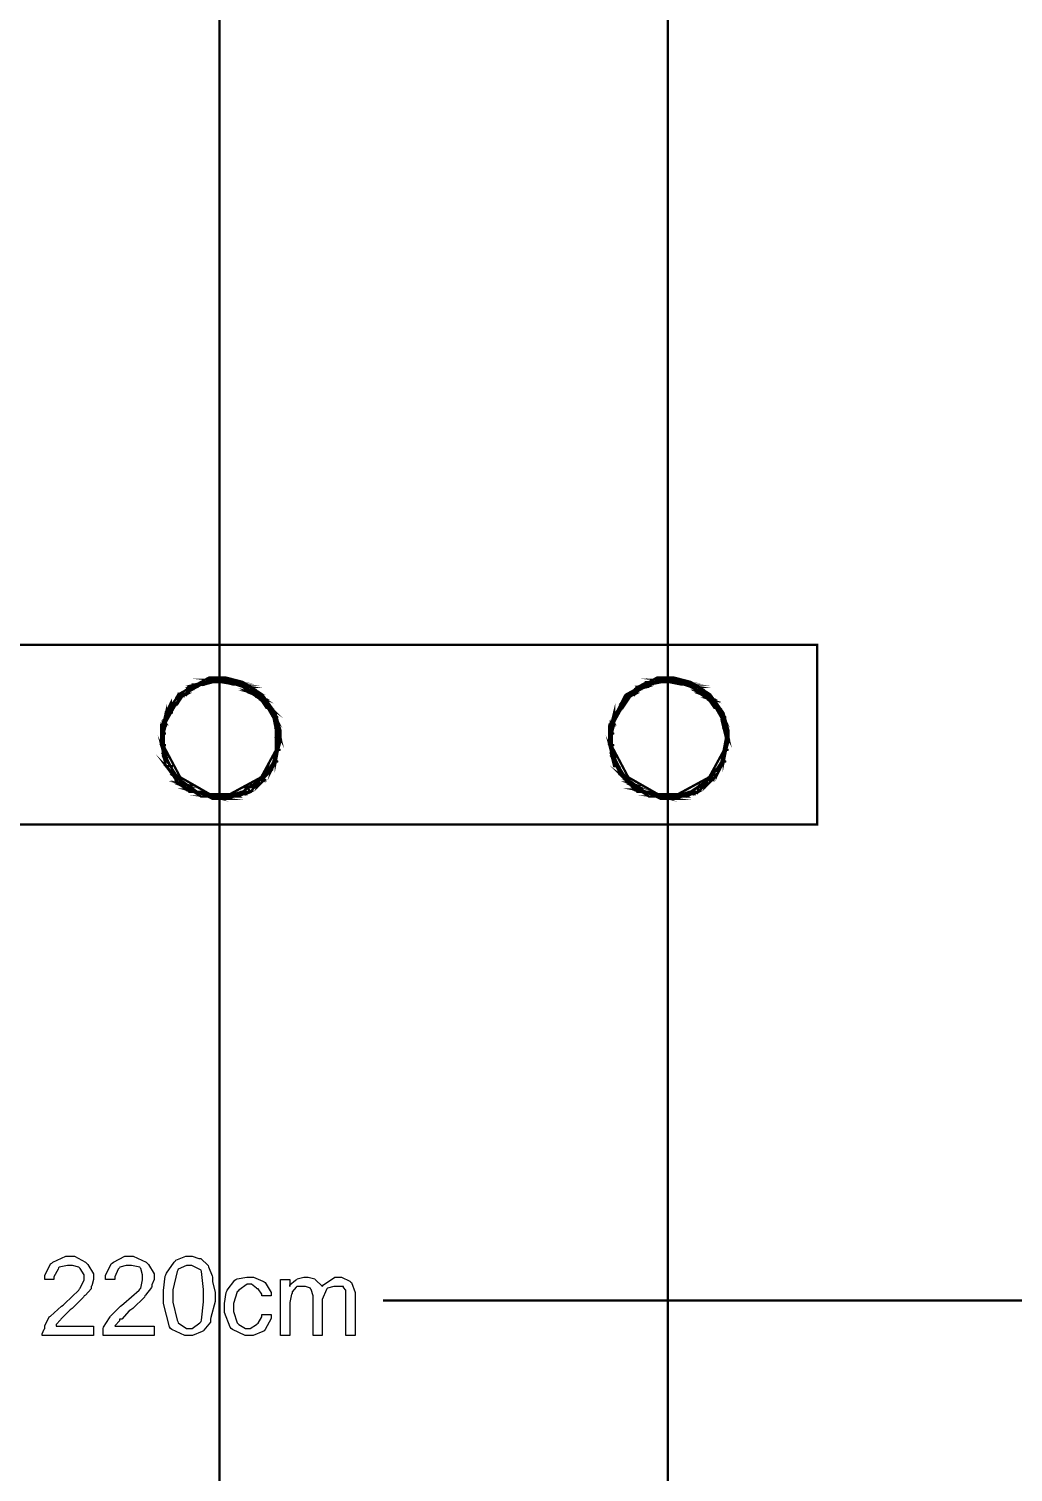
# Model space of a CAD drawing. Extents: x 219 to 1226, y 175 to 465.
# Drawn here: x 711.28 to 729.17, y 403.43 to 429.65 of the extents above; entities that cross this region are included whole.
import ezdxf

# ---------------------------------------------------------------- set-up
doc = ezdxf.new("R2010")
doc.units = 0
doc.header["$MEASUREMENT"] = 0
for name, color, linetype in [('C00-00-00-BLACK', 7, 'Continuous'), ('C00-7E-FF', 150, 'Continuous'), ('CFF-00-00', 1, 'Continuous'), ('CFF-7E-00', 30, 'Continuous')]:
    doc.layers.add(name, color=color, linetype=linetype)

msp = doc.modelspace()

# ---------------------------------------------------------------- linework, layer by layer
at = {"layer": 'C00-00-00-BLACK', "const_width": 0.0423}
for points in [[(703.895, 418.455), (725.608, 418.455), (725.608, 415.191), (703.895, 415.191), (703.895, 418.455)], [(715.853, 416.801), (715.853, 416.906), (715.763, 417.219), (715.524, 417.555), (715.171, 417.781), (714.854, 417.863), (714.749, 417.863), (714.56, 417.863), (713.997, 417.555), (713.689, 416.99), (713.689, 416.801), (713.689, 416.697), (713.771, 416.38), (713.997, 416.03), (714.333, 415.791), (714.644, 415.702), (714.749, 415.702), (714.854, 415.702), (715.171, 415.791), (715.524, 416.03), (715.763, 416.38), (715.853, 416.697), (715.853, 416.801)], [(715.81, 416.801), (715.81, 416.982), (715.503, 417.519), (714.937, 417.821), (714.749, 417.821), (714.57, 417.821), (714.034, 417.519), (713.733, 416.982), (713.733, 416.801), (713.733, 416.614), (714.034, 416.05), (714.57, 415.743), (714.749, 415.743), (714.937, 415.743), (715.503, 416.05), (715.81, 416.614), (715.81, 416.801)], [(714.157, 417.649), (714.157, 417.563), (714.03, 417.563), (714.157, 417.649)], [(714.199, 417.69), (714.242, 417.649), (714.157, 417.649), (714.199, 417.69)], [(714.285, 417.733), (714.326, 417.69), (714.199, 417.69), (714.285, 417.733)], [(714.45, 417.776), (714.45, 417.73), (714.282, 417.73), (714.45, 417.776)], [(714.242, 417.649), (714.157, 417.649), (714.157, 417.563), (714.242, 417.649)], [(714.326, 417.69), (714.199, 417.69), (714.242, 417.649), (714.326, 417.69)], [(714.412, 417.733), (714.285, 417.733), (714.326, 417.69), (714.412, 417.733)], [(714.878, 417.819), (714.622, 417.819), (715.004, 417.776), (714.878, 417.819)], [(714.539, 417.776), (715.088, 417.776), (714.412, 417.776), (714.539, 417.776)], [(714.708, 417.776), (714.749, 417.776), (714.412, 417.776), (714.708, 417.776)], [(714.708, 417.776), (714.412, 417.776), (714.792, 417.776), (714.708, 417.776)], [(714.622, 417.776), (714.665, 417.776), (714.412, 417.776), (714.622, 417.776)], [(714.622, 417.776), (714.412, 417.776), (714.708, 417.776), (714.622, 417.776)], [(714.622, 417.776), (714.45, 417.776), (714.45, 417.73), (714.622, 417.776)], [(714.622, 417.819), (715.004, 417.776), (714.539, 417.776), (714.622, 417.819)], [(714.835, 417.776), (715.174, 417.733), (715.004, 417.733), (714.835, 417.776)], [(715.088, 417.776), (714.835, 417.776), (715.174, 417.733), (715.088, 417.776)], [(715.004, 417.776), (714.539, 417.776), (715.088, 417.776), (715.004, 417.776)], [(714.792, 417.819), (714.878, 417.819), (714.622, 417.819), (714.792, 417.819)], [(715.088, 417.776), (714.792, 417.776), (715.088, 417.776)], [(714.792, 417.776), (715.088, 417.776), (714.835, 417.776), (714.792, 417.776)], [(715.045, 417.733), (715.301, 417.69), (715.174, 417.69), (715.045, 417.733)], [(715.215, 417.733), (715.045, 417.733), (715.301, 417.69), (715.215, 417.733)], [(715.174, 417.733), (715.004, 417.733), (715.215, 417.733), (715.174, 417.733)], [(715.004, 417.733), (715.215, 417.733), (715.045, 417.733), (715.004, 417.733)], [(715.301, 417.69), (715.174, 417.69), (715.387, 417.606), (715.301, 417.69)], [(715.261, 417.606), (715.43, 417.563), (715.345, 417.563), (715.261, 417.606)], [(715.174, 417.69), (715.387, 417.606), (715.258, 417.606), (715.174, 417.69)], [(723.994, 416.801), (723.994, 416.906), (723.905, 417.219), (723.664, 417.555), (723.312, 417.781), (722.995, 417.863), (722.891, 417.863), (722.702, 417.863), (722.137, 417.555), (721.83, 416.99), (721.83, 416.801), (721.83, 416.697), (721.911, 416.38), (722.137, 416.03), (722.475, 415.791), (722.786, 415.702), (722.891, 415.702), (722.995, 415.702), (723.312, 415.791), (723.664, 416.03), (723.905, 416.38), (723.994, 416.697), (723.994, 416.801)], [(723.952, 416.801), (723.952, 416.982), (723.644, 417.519), (723.078, 417.821), (722.891, 417.821), (722.712, 417.821), (722.175, 417.519), (721.875, 416.982), (721.875, 416.801), (721.875, 416.614), (722.175, 416.05), (722.712, 415.743), (722.891, 415.743), (723.078, 415.743), (723.644, 416.05), (723.952, 416.614), (723.952, 416.801)], [(722.298, 417.649), (722.298, 417.563), (722.214, 417.563), (722.298, 417.649)], [(722.341, 417.69), (722.384, 417.649), (722.298, 417.649), (722.341, 417.69)], [(722.384, 417.649), (722.298, 417.649), (722.298, 417.563), (722.384, 417.649)], [(722.51, 417.69), (722.341, 417.69), (722.384, 417.649), (722.51, 417.69)], [(722.465, 417.733), (722.51, 417.69), (722.381, 417.69), (722.465, 417.733)], [(722.513, 417.776), (722.554, 417.733), (722.428, 417.733), (722.513, 417.776)], [(723.02, 417.819), (722.767, 417.819), (723.148, 417.776), (723.02, 417.819)], [(722.553, 417.733), (722.465, 417.733), (722.51, 417.69), (722.553, 417.733)], [(722.936, 417.776), (723.316, 417.733), (723.148, 417.733), (722.936, 417.776)], [(722.767, 417.776), (722.513, 417.776), (722.554, 417.733), (722.767, 417.776)], [(722.683, 417.776), (723.232, 417.776), (722.554, 417.776), (722.683, 417.776)], [(722.851, 417.776), (722.893, 417.776), (722.554, 417.776), (722.851, 417.776)], [(722.851, 417.776), (722.554, 417.776), (722.936, 417.776), (722.851, 417.776)], [(722.767, 417.776), (722.809, 417.776), (722.554, 417.776), (722.767, 417.776)], [(722.767, 417.776), (722.554, 417.776), (722.851, 417.776), (722.767, 417.776)], [(723.232, 417.776), (722.936, 417.776), (723.316, 417.733), (723.232, 417.776)], [(722.767, 417.819), (723.148, 417.776), (722.683, 417.776), (722.767, 417.819)], [(723.148, 417.776), (722.683, 417.776), (723.232, 417.776), (723.148, 417.776)], [(722.979, 417.819), (723.02, 417.819), (722.767, 417.819), (722.979, 417.819)], [(723.19, 417.733), (723.445, 417.69), (723.316, 417.69), (723.19, 417.733)], [(723.359, 417.733), (723.19, 417.733), (723.445, 417.69), (723.359, 417.733)], [(723.316, 417.733), (723.148, 417.733), (723.359, 417.733), (723.316, 417.733)], [(723.148, 417.733), (723.359, 417.733), (723.19, 417.733), (723.148, 417.733)], [(723.316, 417.69), (723.529, 417.606), (723.445, 417.606), (723.316, 417.69)], [(723.445, 417.69), (723.316, 417.69), (723.529, 417.606), (723.445, 417.69)], [(713.86, 417.394), (713.86, 417.226), (713.774, 417.226), (713.86, 417.394)], [(713.946, 417.394), (713.86, 417.394), (713.86, 417.226), (713.946, 417.394)], [(713.987, 417.522), (713.987, 417.394), (713.9, 417.394), (713.987, 417.522)], [(713.946, 417.394), (713.987, 417.394), (713.903, 417.394), (713.946, 417.394)], [(713.946, 417.394), (713.903, 417.394), (713.987, 417.394), (713.946, 417.394)], [(714.03, 417.563), (714.073, 417.522), (713.987, 417.522), (714.03, 417.563)], [(714.073, 417.522), (713.987, 417.522), (713.987, 417.394), (714.073, 417.522)], [(714.157, 417.563), (714.03, 417.563), (714.073, 417.522), (714.157, 417.563)], [(715.387, 417.606), (715.261, 417.606), (715.43, 417.563), (715.387, 417.606)], [(715.343, 417.563), (715.557, 417.48), (715.473, 417.48), (715.343, 417.563)], [(715.43, 417.563), (715.343, 417.563), (715.557, 417.48), (715.43, 417.563)], [(715.473, 417.48), (715.557, 417.437), (715.514, 417.437), (715.473, 417.48)], [(715.557, 417.48), (715.473, 417.48), (715.557, 417.437), (715.557, 417.48)], [(715.514, 417.437), (715.684, 417.31), (715.599, 417.31), (715.514, 417.437)], [(715.557, 417.437), (715.514, 417.437), (715.684, 417.31), (715.557, 417.437)], [(715.641, 417.31), (715.769, 417.138), (715.726, 417.138), (715.641, 417.31)], [(722.045, 417.394), (722.002, 417.223), (721.959, 417.223), (722.045, 417.394)], [(722.087, 417.394), (722.045, 417.394), (722.002, 417.223), (722.087, 417.394)], [(722.171, 417.522), (722.129, 417.394), (722.045, 417.394), (722.171, 417.522)], [(722.087, 417.394), (722.129, 417.394), (722.045, 417.394), (722.087, 417.394)], [(722.087, 417.394), (722.045, 417.394), (722.129, 417.394), (722.087, 417.394)], [(722.214, 417.522), (722.171, 417.522), (722.129, 417.394), (722.214, 417.522)], [(722.214, 417.563), (722.214, 417.522), (722.171, 417.522), (722.214, 417.563)], [(722.298, 417.563), (722.214, 417.563), (722.214, 417.522), (722.298, 417.563)], [(723.483, 417.563), (723.698, 417.48), (723.613, 417.48), (723.483, 417.563)], [(723.529, 417.606), (723.445, 417.606), (723.571, 417.563), (723.529, 417.606)], [(723.445, 417.606), (723.571, 417.563), (723.486, 417.563), (723.445, 417.606)], [(723.571, 417.563), (723.483, 417.563), (723.698, 417.48), (723.571, 417.563)], [(723.698, 417.48), (723.613, 417.48), (723.741, 417.437), (723.698, 417.48)], [(723.613, 417.48), (723.741, 417.437), (723.655, 417.437), (723.613, 417.48)], [(723.653, 417.437), (723.825, 417.31), (723.741, 417.31), (723.653, 417.437)], [(723.741, 417.437), (723.653, 417.437), (723.825, 417.31), (723.741, 417.437)], [(723.782, 417.31), (723.909, 417.138), (723.868, 417.138), (723.782, 417.31)], [(713.731, 417.014), (713.731, 416.844), (713.689, 416.844), (713.731, 417.014)], [(713.774, 417.226), (713.774, 417.054), (713.731, 417.054), (713.774, 417.226)], [(713.774, 417.226), (713.858, 417.226), (713.9, 417.226), (713.774, 417.226)], [(713.858, 417.226), (713.9, 417.226), (713.774, 417.226), (713.858, 417.226)], [(713.858, 417.226), (713.774, 417.226), (713.774, 417.054), (713.858, 417.226)], [(715.684, 417.31), (715.599, 417.31), (715.684, 417.31)], [(715.599, 417.31), (715.684, 417.31), (715.641, 417.31), (715.599, 417.31)], [(715.684, 417.31), (715.641, 417.31), (715.769, 417.138), (715.684, 417.31)], [(715.726, 417.14), (715.81, 416.93), (715.769, 416.93), (715.726, 417.14)], [(715.769, 417.14), (715.726, 417.14), (715.81, 416.93), (715.769, 417.14)], [(715.726, 417.14), (715.769, 417.14), (715.81, 417.14), (715.726, 417.14)], [(715.769, 417.14), (715.81, 417.14), (715.726, 417.14), (715.769, 417.14)], [(721.875, 417.014), (721.875, 416.844), (721.832, 416.844), (721.875, 417.014)], [(721.918, 417.226), (721.918, 417.054), (721.875, 417.054), (721.918, 417.226)], [(721.959, 417.226), (722.002, 417.226), (721.918, 417.226), (721.959, 417.226)], [(722.002, 417.226), (721.918, 417.226), (721.918, 417.054), (722.002, 417.226)], [(722.002, 417.226), (721.959, 417.226), (722.002, 417.226)], [(723.825, 417.31), (723.741, 417.31), (723.825, 417.31)], [(723.741, 417.31), (723.825, 417.31), (723.782, 417.31), (723.741, 417.31)], [(723.825, 417.31), (723.782, 417.31), (723.909, 417.138), (723.825, 417.31)], [(723.868, 417.14), (723.952, 416.93), (723.909, 416.93), (723.868, 417.14)], [(723.909, 417.14), (723.868, 417.14), (723.952, 416.93), (723.909, 417.14)], [(723.868, 417.14), (723.909, 417.14), (723.952, 417.14), (723.868, 417.14)], [(723.909, 417.14), (723.952, 417.14), (723.868, 417.14), (723.909, 417.14)], [(713.689, 416.844), (713.731, 416.632), (713.689, 416.632), (713.689, 416.844)], [(713.774, 417.057), (713.731, 417.057), (713.774, 417.014), (713.774, 417.057)], [(713.731, 417.057), (713.774, 417.014), (713.731, 417.014), (713.731, 417.057)], [(713.774, 417.014), (713.731, 417.014), (713.731, 416.844), (713.774, 417.014)], [(715.81, 416.93), (715.769, 416.93), (715.853, 416.76), (715.81, 416.93)], [(715.769, 416.93), (715.853, 416.76), (715.769, 416.76), (715.769, 416.93)], [(715.769, 416.76), (715.81, 416.548), (715.769, 416.548), (715.769, 416.76)], [(715.769, 416.93), (715.81, 416.93), (715.853, 416.93), (715.769, 416.93)], [(715.81, 416.93), (715.853, 416.93), (715.769, 416.93), (715.81, 416.93)], [(721.832, 416.844), (721.875, 416.632), (721.832, 416.632), (721.832, 416.844)], [(721.918, 417.057), (721.875, 417.057), (721.918, 417.014), (721.918, 417.057)], [(721.875, 417.057), (721.918, 417.014), (721.875, 417.014), (721.875, 417.057)], [(721.918, 417.014), (721.875, 417.014), (721.875, 416.844), (721.918, 417.014)], [(723.909, 416.93), (723.994, 416.76), (723.952, 416.76), (723.909, 416.93)], [(723.952, 416.93), (723.909, 416.93), (723.994, 416.76), (723.952, 416.93)], [(723.952, 416.76), (723.952, 416.548), (723.909, 416.548), (723.952, 416.76)], [(723.909, 416.93), (723.952, 416.93), (723.994, 416.93), (723.909, 416.93)], [(723.952, 416.93), (723.994, 416.93), (723.909, 416.93), (723.952, 416.93)], [(713.689, 416.632), (713.774, 416.464), (713.731, 416.464), (713.689, 416.632)], [(713.731, 416.632), (713.689, 416.632), (713.774, 416.464), (713.731, 416.632)], [(713.731, 416.844), (713.689, 416.844), (713.731, 416.632), (713.731, 416.844)], [(713.689, 416.844), (713.731, 416.844), (713.774, 416.844), (713.689, 416.844)], [(713.731, 416.844), (713.774, 416.844), (713.689, 416.844), (713.731, 416.844)], [(713.689, 416.632), (713.731, 416.632), (713.774, 416.632), (713.689, 416.632)], [(713.731, 416.632), (713.774, 416.632), (713.689, 416.632), (713.731, 416.632)], [(715.769, 416.548), (715.769, 416.336), (715.726, 416.336), (715.769, 416.548)], [(715.853, 416.76), (715.769, 416.76), (715.81, 416.548), (715.853, 416.76)], [(721.832, 416.632), (721.918, 416.464), (721.875, 416.464), (721.832, 416.632)], [(721.875, 416.632), (721.832, 416.632), (721.918, 416.464), (721.875, 416.632)], [(721.875, 416.844), (721.832, 416.844), (721.875, 416.632), (721.875, 416.844)], [(721.832, 416.844), (721.875, 416.844), (721.918, 416.844), (721.832, 416.844)], [(721.875, 416.844), (721.918, 416.844), (721.832, 416.844), (721.875, 416.844)], [(721.832, 416.632), (721.875, 416.632), (721.918, 416.632), (721.832, 416.632)], [(721.875, 416.632), (721.918, 416.632), (721.832, 416.632), (721.875, 416.632)], [(723.909, 416.548), (723.909, 416.336), (723.868, 416.336), (723.909, 416.548)], [(723.994, 416.76), (723.952, 416.76), (723.952, 416.548), (723.994, 416.76)], [(713.774, 416.252), (713.946, 416.082), (713.9, 416.082), (713.774, 416.252)], [(713.774, 416.464), (713.731, 416.464), (713.774, 416.421), (713.774, 416.464)], [(713.731, 416.421), (713.858, 416.252), (713.774, 416.252), (713.731, 416.421)], [(713.774, 416.421), (713.731, 416.421), (713.858, 416.252), (713.774, 416.421)], [(713.731, 416.464), (713.774, 416.421), (713.731, 416.421), (713.731, 416.464)], [(715.726, 416.336), (715.684, 416.165), (715.641, 416.165), (715.726, 416.336)], [(715.769, 416.336), (715.726, 416.336), (715.684, 416.165), (715.769, 416.336)], [(715.726, 416.336), (715.769, 416.336), (715.81, 416.336), (715.726, 416.336)], [(715.769, 416.336), (715.81, 416.336), (715.726, 416.336), (715.769, 416.336)], [(715.769, 416.548), (715.81, 416.548), (715.853, 416.548), (715.769, 416.548)], [(715.81, 416.548), (715.853, 416.548), (715.769, 416.548), (715.81, 416.548)], [(715.81, 416.548), (715.769, 416.548), (715.769, 416.336), (715.81, 416.548)], [(721.918, 416.464), (721.875, 416.464), (721.918, 416.421), (721.918, 416.464)], [(721.875, 416.421), (722.002, 416.252), (721.918, 416.252), (721.875, 416.421)], [(721.959, 416.252), (722.087, 416.079), (722.045, 416.079), (721.959, 416.252)], [(721.918, 416.421), (721.875, 416.421), (722.002, 416.252), (721.918, 416.421)], [(721.875, 416.464), (721.918, 416.421), (721.875, 416.421), (721.875, 416.464)], [(723.868, 416.336), (723.825, 416.165), (723.782, 416.165), (723.868, 416.336)], [(723.909, 416.336), (723.868, 416.336), (723.825, 416.165), (723.909, 416.336)], [(723.868, 416.336), (723.909, 416.336), (723.952, 416.336), (723.868, 416.336)], [(723.909, 416.336), (723.952, 416.336), (723.868, 416.336), (723.909, 416.336)], [(723.909, 416.548), (723.952, 416.548), (723.994, 416.548), (723.909, 416.548)], [(723.952, 416.548), (723.994, 416.548), (723.909, 416.548), (723.952, 416.548)], [(723.952, 416.548), (723.909, 416.548), (723.909, 416.336), (723.952, 416.548)], [(713.858, 416.252), (713.774, 416.252), (713.946, 416.082), (713.858, 416.252)], [(713.774, 416.252), (713.858, 416.252), (713.9, 416.252), (713.774, 416.252)], [(713.858, 416.252), (713.9, 416.252), (713.774, 416.252), (713.858, 416.252)], [(713.9, 416.082), (714.073, 415.955), (713.987, 415.955), (713.9, 416.082)], [(713.987, 416.082), (713.9, 416.082), (714.073, 415.955), (713.987, 416.082)], [(713.987, 416.082), (714.03, 416.082), (713.903, 416.082), (713.987, 416.082)], [(713.987, 416.082), (713.903, 416.082), (713.946, 416.082), (713.987, 416.082)], [(715.599, 416.168), (715.557, 416.039), (715.514, 416.039), (715.599, 416.168)], [(715.684, 416.168), (715.599, 416.168), (715.557, 416.039), (715.684, 416.168)], [(715.641, 416.168), (715.684, 416.168), (715.599, 416.168), (715.641, 416.168)], [(715.684, 416.168), (715.641, 416.168), (715.684, 416.168)], [(722.045, 416.082), (722.214, 415.955), (722.171, 415.955), (722.045, 416.082)], [(722.002, 416.252), (721.918, 416.252), (722.002, 416.252)], [(721.918, 416.252), (722.002, 416.252), (721.959, 416.252), (721.918, 416.252)], [(722.002, 416.252), (721.959, 416.252), (722.087, 416.079), (722.002, 416.252)], [(722.129, 416.082), (722.045, 416.082), (722.214, 415.955), (722.129, 416.082)], [(722.129, 416.082), (722.171, 416.082), (722.045, 416.082), (722.129, 416.082)], [(722.129, 416.082), (722.045, 416.082), (722.087, 416.082), (722.129, 416.082)], [(723.741, 416.168), (723.741, 416.039), (723.653, 416.039), (723.741, 416.168)], [(723.782, 416.168), (723.825, 416.168), (723.741, 416.168), (723.782, 416.168)], [(723.825, 416.168), (723.741, 416.168), (723.741, 416.039), (723.825, 416.168)], [(723.825, 416.168), (723.782, 416.168), (723.825, 416.168)], [(714.073, 415.955), (713.987, 415.955), (714.157, 415.913), (714.073, 415.955)], [(714.03, 415.91), (714.242, 415.826), (714.157, 415.826), (714.03, 415.91)], [(713.987, 415.955), (714.157, 415.913), (714.03, 415.913), (713.987, 415.955)], [(714.157, 415.91), (714.03, 415.91), (714.242, 415.826), (714.157, 415.91)], [(714.242, 415.826), (714.157, 415.826), (714.326, 415.783), (714.242, 415.826)], [(714.157, 415.826), (714.326, 415.783), (714.199, 415.783), (714.157, 415.826)], [(714.285, 415.783), (714.625, 415.699), (714.412, 415.699), (714.285, 415.783)], [(715.258, 415.869), (715.303, 415.783), (715.174, 415.783), (715.258, 415.869)], [(715.343, 415.91), (715.387, 415.869), (715.258, 415.869), (715.343, 415.91)], [(715.387, 415.869), (715.258, 415.869), (715.303, 415.783), (715.387, 415.869)], [(715.43, 415.91), (715.343, 415.91), (715.387, 415.869), (715.43, 415.91)], [(715.473, 415.998), (715.43, 415.871), (715.345, 415.871), (715.473, 415.998)], [(715.557, 415.998), (715.473, 415.998), (715.43, 415.871), (715.557, 415.998)], [(715.514, 416.039), (715.557, 415.998), (715.473, 415.998), (715.514, 416.039)], [(715.557, 416.039), (715.514, 416.039), (715.557, 415.998), (715.557, 416.039)], [(722.214, 415.955), (722.171, 415.955), (722.298, 415.913), (722.214, 415.955)], [(722.384, 415.826), (722.298, 415.826), (722.513, 415.783), (722.384, 415.826)], [(722.171, 415.955), (722.298, 415.913), (722.214, 415.913), (722.171, 415.955)], [(722.214, 415.91), (722.384, 415.826), (722.298, 415.826), (722.214, 415.91)], [(722.298, 415.91), (722.214, 415.91), (722.384, 415.826), (722.298, 415.91)], [(722.298, 415.826), (722.513, 415.783), (722.341, 415.783), (722.298, 415.826)], [(722.425, 415.783), (722.767, 415.699), (722.553, 415.699), (722.425, 415.783)], [(723.445, 415.869), (723.445, 415.783), (723.316, 415.783), (723.445, 415.869)], [(723.486, 415.91), (723.529, 415.869), (723.445, 415.869), (723.486, 415.91)], [(723.529, 415.869), (723.445, 415.869), (723.445, 415.783), (723.529, 415.869)], [(723.571, 415.91), (723.486, 415.91), (723.529, 415.869), (723.571, 415.91)], [(723.613, 415.998), (723.571, 415.871), (723.486, 415.871), (723.613, 415.998)], [(723.698, 415.998), (723.613, 415.998), (723.571, 415.871), (723.698, 415.998)], [(723.655, 416.039), (723.698, 415.998), (723.613, 415.998), (723.655, 416.039)], [(723.741, 416.039), (723.655, 416.039), (723.698, 415.998), (723.741, 416.039)], [(714.412, 415.783), (714.285, 415.783), (714.625, 415.699), (714.412, 415.783)], [(714.326, 415.783), (714.199, 415.783), (714.412, 415.783), (714.326, 415.783)], [(714.199, 415.783), (714.412, 415.783), (714.285, 415.783), (714.199, 415.783)], [(715.004, 415.699), (714.539, 415.699), (714.878, 415.656), (715.004, 415.699)], [(714.708, 415.699), (714.749, 415.699), (714.412, 415.699), (714.708, 415.699)], [(714.708, 415.699), (714.412, 415.699), (714.622, 415.699), (714.708, 415.699)], [(714.792, 415.699), (714.835, 415.699), (714.412, 415.699), (714.792, 415.699)], [(714.792, 415.699), (714.412, 415.699), (714.708, 415.699), (714.792, 415.699)], [(715.088, 415.699), (714.412, 415.699), (715.004, 415.699), (715.088, 415.699)], [(714.412, 415.699), (715.004, 415.699), (714.539, 415.699), (714.412, 415.699)], [(714.539, 415.699), (714.878, 415.656), (714.622, 415.656), (714.539, 415.699)], [(715.004, 415.74), (715.088, 415.699), (714.792, 415.699), (715.004, 415.74)], [(714.622, 415.656), (714.878, 415.656), (714.792, 415.656), (714.622, 415.656)], [(715.174, 415.74), (715.004, 415.74), (715.088, 415.699), (715.174, 415.74)], [(715.174, 415.783), (715.215, 415.74), (715.045, 415.74), (715.174, 415.783)], [(715.045, 415.74), (715.174, 415.74), (715.004, 415.74), (715.045, 415.74)], [(715.215, 415.74), (715.045, 415.74), (715.174, 415.74), (715.215, 415.74)], [(715.301, 415.783), (715.174, 415.783), (715.215, 415.74), (715.301, 415.783)], [(722.553, 415.783), (722.425, 415.783), (722.767, 415.699), (722.553, 415.783)], [(722.51, 415.783), (722.341, 415.783), (722.553, 415.783), (722.51, 415.783)], [(722.341, 415.783), (722.553, 415.783), (722.425, 415.783), (722.341, 415.783)], [(722.683, 415.699), (723.148, 415.699), (723.02, 415.656), (722.683, 415.699)], [(723.232, 415.699), (722.553, 415.699), (723.148, 415.699), (723.232, 415.699)], [(722.553, 415.699), (723.148, 415.699), (722.683, 415.699), (722.553, 415.699)], [(722.851, 415.699), (722.893, 415.699), (722.554, 415.699), (722.851, 415.699)], [(722.851, 415.699), (722.554, 415.699), (722.767, 415.699), (722.851, 415.699)], [(722.936, 415.699), (722.979, 415.699), (722.554, 415.699), (722.936, 415.699)], [(722.936, 415.699), (722.554, 415.699), (722.851, 415.699), (722.936, 415.699)], [(722.683, 415.699), (722.767, 415.656), (723.02, 415.656), (722.683, 415.699)], [(722.767, 415.656), (723.02, 415.656), (722.979, 415.656), (722.767, 415.656)], [(723.148, 415.74), (723.232, 415.699), (722.979, 415.699), (723.148, 415.74)], [(722.979, 415.699), (723.232, 415.699), (722.936, 415.699), (722.979, 415.699)], [(723.232, 415.699), (722.979, 415.699), (723.232, 415.699)], [(723.316, 415.74), (723.148, 415.74), (723.232, 415.699), (723.316, 415.74)], [(723.316, 415.783), (723.359, 415.74), (723.19, 415.74), (723.316, 415.783)], [(723.19, 415.74), (723.316, 415.74), (723.148, 415.74), (723.19, 415.74)], [(723.359, 415.74), (723.19, 415.74), (723.316, 415.74), (723.359, 415.74)], [(723.445, 415.783), (723.316, 415.783), (723.359, 415.74), (723.445, 415.783)]]:
    msp.add_lwpolyline(points, close=True, dxfattribs=at)
at = {"layer": 'C00-00-00-BLACK'}
for points in [[(714.199, 417.69), (714.242, 417.649), (714.157, 417.649), (714.199, 417.69)], [(714.285, 417.733), (714.326, 417.69), (714.199, 417.69), (714.285, 417.733)], [(714.326, 417.69), (714.199, 417.69), (714.242, 417.649), (714.326, 417.69)], [(714.45, 417.776), (714.45, 417.73), (714.282, 417.73), (714.45, 417.776)], [(714.412, 417.733), (714.285, 417.733), (714.326, 417.69), (714.412, 417.733)], [(714.539, 417.776), (715.088, 417.776), (714.412, 417.776), (714.539, 417.776)], [(714.708, 417.776), (714.749, 417.776), (714.412, 417.776), (714.708, 417.776)], [(714.708, 417.776), (714.412, 417.776), (714.792, 417.776), (714.708, 417.776)], [(714.622, 417.776), (714.665, 417.776), (714.412, 417.776), (714.622, 417.776)], [(714.622, 417.776), (714.412, 417.776), (714.708, 417.776), (714.622, 417.776)], [(714.622, 417.776), (714.45, 417.776), (714.45, 417.73), (714.622, 417.776)], [(714.622, 417.819), (715.004, 417.776), (714.539, 417.776), (714.622, 417.819)], [(715.004, 417.776), (714.539, 417.776), (715.088, 417.776), (715.004, 417.776)], [(714.792, 417.819), (714.878, 417.819), (714.622, 417.819), (714.792, 417.819)], [(714.878, 417.819), (714.622, 417.819), (715.004, 417.776), (714.878, 417.819)], [(715.088, 417.776), (714.792, 417.776), (715.088, 417.776)], [(714.792, 417.776), (715.088, 417.776), (714.835, 417.776), (714.792, 417.776)], [(715.088, 417.776), (714.835, 417.776), (715.174, 417.733), (715.088, 417.776)], [(714.835, 417.776), (715.174, 417.733), (715.004, 417.733), (714.835, 417.776)], [(715.174, 417.733), (715.004, 417.733), (715.215, 417.733), (715.174, 417.733)], [(715.004, 417.733), (715.215, 417.733), (715.045, 417.733), (715.004, 417.733)], [(715.215, 417.733), (715.045, 417.733), (715.301, 417.69), (715.215, 417.733)], [(715.045, 417.733), (715.301, 417.69), (715.174, 417.69), (715.045, 417.733)], [(715.301, 417.69), (715.174, 417.69), (715.387, 417.606), (715.301, 417.69)], [(715.174, 417.69), (715.387, 417.606), (715.258, 417.606), (715.174, 417.69)], [(722.341, 417.69), (722.384, 417.649), (722.298, 417.649), (722.341, 417.69)], [(722.51, 417.69), (722.341, 417.69), (722.384, 417.649), (722.51, 417.69)], [(722.465, 417.733), (722.51, 417.69), (722.381, 417.69), (722.465, 417.733)], [(722.513, 417.776), (722.554, 417.733), (722.428, 417.733), (722.513, 417.776)], [(722.553, 417.733), (722.465, 417.733), (722.51, 417.69), (722.553, 417.733)], [(722.767, 417.776), (722.513, 417.776), (722.554, 417.733), (722.767, 417.776)], [(722.683, 417.776), (723.232, 417.776), (722.554, 417.776), (722.683, 417.776)], [(722.851, 417.776), (722.893, 417.776), (722.554, 417.776), (722.851, 417.776)], [(722.851, 417.776), (722.554, 417.776), (722.936, 417.776), (722.851, 417.776)], [(722.767, 417.776), (722.809, 417.776), (722.554, 417.776), (722.767, 417.776)], [(722.767, 417.776), (722.554, 417.776), (722.851, 417.776), (722.767, 417.776)], [(722.767, 417.819), (723.148, 417.776), (722.683, 417.776), (722.767, 417.819)], [(723.148, 417.776), (722.683, 417.776), (723.232, 417.776), (723.148, 417.776)], [(722.979, 417.819), (723.02, 417.819), (722.767, 417.819), (722.979, 417.819)], [(723.02, 417.819), (722.767, 417.819), (723.148, 417.776), (723.02, 417.819)], [(723.232, 417.776), (722.936, 417.776), (723.316, 417.733), (723.232, 417.776)], [(722.936, 417.776), (723.316, 417.733), (723.148, 417.733), (722.936, 417.776)], [(723.316, 417.733), (723.148, 417.733), (723.359, 417.733), (723.316, 417.733)], [(723.148, 417.733), (723.359, 417.733), (723.19, 417.733), (723.148, 417.733)], [(723.359, 417.733), (723.19, 417.733), (723.445, 417.69), (723.359, 417.733)], [(723.19, 417.733), (723.445, 417.69), (723.316, 417.69), (723.19, 417.733)], [(723.445, 417.69), (723.316, 417.69), (723.529, 417.606), (723.445, 417.69)], [(723.316, 417.69), (723.529, 417.606), (723.445, 417.606), (723.316, 417.69)], [(713.987, 417.522), (713.987, 417.394), (713.9, 417.394), (713.987, 417.522)], [(714.03, 417.563), (714.073, 417.522), (713.987, 417.522), (714.03, 417.563)], [(714.073, 417.522), (713.987, 417.522), (713.987, 417.394), (714.073, 417.522)], [(714.157, 417.649), (714.157, 417.563), (714.03, 417.563), (714.157, 417.649)], [(714.157, 417.563), (714.03, 417.563), (714.073, 417.522), (714.157, 417.563)], [(714.242, 417.649), (714.157, 417.649), (714.157, 417.563), (714.242, 417.649)], [(715.387, 417.606), (715.261, 417.606), (715.43, 417.563), (715.387, 417.606)], [(715.261, 417.606), (715.43, 417.563), (715.345, 417.563), (715.261, 417.606)], [(715.43, 417.563), (715.343, 417.563), (715.557, 417.48), (715.43, 417.563)], [(715.343, 417.563), (715.557, 417.48), (715.473, 417.48), (715.343, 417.563)], [(715.557, 417.48), (715.473, 417.48), (715.557, 417.437), (715.557, 417.48)], [(715.473, 417.48), (715.557, 417.437), (715.514, 417.437), (715.473, 417.48)], [(715.557, 417.437), (715.514, 417.437), (715.684, 417.31), (715.557, 417.437)], [(715.514, 417.437), (715.684, 417.31), (715.599, 417.31), (715.514, 417.437)], [(722.171, 417.522), (722.129, 417.394), (722.045, 417.394), (722.171, 417.522)], [(722.214, 417.522), (722.171, 417.522), (722.129, 417.394), (722.214, 417.522)], [(722.214, 417.563), (722.214, 417.522), (722.171, 417.522), (722.214, 417.563)], [(722.298, 417.649), (722.298, 417.563), (722.214, 417.563), (722.298, 417.649)], [(722.298, 417.563), (722.214, 417.563), (722.214, 417.522), (722.298, 417.563)], [(722.384, 417.649), (722.298, 417.649), (722.298, 417.563), (722.384, 417.649)], [(723.529, 417.606), (723.445, 417.606), (723.571, 417.563), (723.529, 417.606)], [(723.445, 417.606), (723.571, 417.563), (723.486, 417.563), (723.445, 417.606)], [(723.571, 417.563), (723.483, 417.563), (723.698, 417.48), (723.571, 417.563)], [(723.483, 417.563), (723.698, 417.48), (723.613, 417.48), (723.483, 417.563)], [(723.698, 417.48), (723.613, 417.48), (723.741, 417.437), (723.698, 417.48)], [(723.613, 417.48), (723.741, 417.437), (723.655, 417.437), (723.613, 417.48)], [(723.741, 417.437), (723.653, 417.437), (723.825, 417.31), (723.741, 417.437)], [(723.653, 417.437), (723.825, 417.31), (723.741, 417.31), (723.653, 417.437)], [(713.774, 417.226), (713.774, 417.054), (713.731, 417.054), (713.774, 417.226)], [(713.86, 417.394), (713.86, 417.226), (713.774, 417.226), (713.86, 417.394)], [(713.774, 417.226), (713.858, 417.226), (713.9, 417.226), (713.774, 417.226)], [(713.858, 417.226), (713.9, 417.226), (713.774, 417.226), (713.858, 417.226)], [(713.858, 417.226), (713.774, 417.226), (713.774, 417.054), (713.858, 417.226)], [(713.946, 417.394), (713.86, 417.394), (713.86, 417.226), (713.946, 417.394)], [(713.946, 417.394), (713.987, 417.394), (713.903, 417.394), (713.946, 417.394)], [(713.946, 417.394), (713.903, 417.394), (713.987, 417.394), (713.946, 417.394)], [(715.684, 417.31), (715.599, 417.31), (715.684, 417.31)], [(715.599, 417.31), (715.684, 417.31), (715.641, 417.31), (715.599, 417.31)], [(715.684, 417.31), (715.641, 417.31), (715.769, 417.138), (715.684, 417.31)], [(715.641, 417.31), (715.769, 417.138), (715.726, 417.138), (715.641, 417.31)], [(715.726, 417.14), (715.769, 417.14), (715.81, 417.14), (715.726, 417.14)], [(715.769, 417.14), (715.81, 417.14), (715.726, 417.14), (715.769, 417.14)], [(715.769, 417.14), (715.726, 417.14), (715.81, 416.93), (715.769, 417.14)], [(715.726, 417.14), (715.81, 416.93), (715.769, 416.93), (715.726, 417.14)], [(721.918, 417.226), (721.918, 417.054), (721.875, 417.054), (721.918, 417.226)], [(721.959, 417.226), (722.002, 417.226), (721.918, 417.226), (721.959, 417.226)], [(722.002, 417.226), (721.918, 417.226), (721.918, 417.054), (722.002, 417.226)], [(722.045, 417.394), (722.002, 417.223), (721.959, 417.223), (722.045, 417.394)], [(722.002, 417.226), (721.959, 417.226), (722.002, 417.226)], [(722.087, 417.394), (722.045, 417.394), (722.002, 417.223), (722.087, 417.394)], [(722.087, 417.394), (722.129, 417.394), (722.045, 417.394), (722.087, 417.394)], [(722.087, 417.394), (722.045, 417.394), (722.129, 417.394), (722.087, 417.394)], [(723.825, 417.31), (723.741, 417.31), (723.825, 417.31)], [(723.741, 417.31), (723.825, 417.31), (723.782, 417.31), (723.741, 417.31)], [(723.825, 417.31), (723.782, 417.31), (723.909, 417.138), (723.825, 417.31)], [(723.782, 417.31), (723.909, 417.138), (723.868, 417.138), (723.782, 417.31)], [(723.868, 417.14), (723.909, 417.14), (723.952, 417.14), (723.868, 417.14)], [(723.909, 417.14), (723.952, 417.14), (723.868, 417.14), (723.909, 417.14)], [(723.909, 417.14), (723.868, 417.14), (723.952, 416.93), (723.909, 417.14)], [(723.868, 417.14), (723.952, 416.93), (723.909, 416.93), (723.868, 417.14)], [(713.731, 417.014), (713.731, 416.844), (713.689, 416.844), (713.731, 417.014)], [(713.774, 417.057), (713.731, 417.057), (713.774, 417.014), (713.774, 417.057)], [(713.731, 417.057), (713.774, 417.014), (713.731, 417.014), (713.731, 417.057)], [(713.774, 417.014), (713.731, 417.014), (713.731, 416.844), (713.774, 417.014)], [(715.769, 416.93), (715.81, 416.93), (715.853, 416.93), (715.769, 416.93)], [(715.81, 416.93), (715.853, 416.93), (715.769, 416.93), (715.81, 416.93)], [(715.81, 416.93), (715.769, 416.93), (715.853, 416.76), (715.81, 416.93)], [(715.769, 416.93), (715.853, 416.76), (715.769, 416.76), (715.769, 416.93)], [(721.875, 417.014), (721.875, 416.844), (721.832, 416.844), (721.875, 417.014)], [(721.918, 417.057), (721.875, 417.057), (721.918, 417.014), (721.918, 417.057)], [(721.875, 417.057), (721.918, 417.014), (721.875, 417.014), (721.875, 417.057)], [(721.918, 417.014), (721.875, 417.014), (721.875, 416.844), (721.918, 417.014)], [(723.909, 416.93), (723.952, 416.93), (723.994, 416.93), (723.909, 416.93)], [(723.952, 416.93), (723.994, 416.93), (723.909, 416.93), (723.952, 416.93)], [(723.952, 416.93), (723.909, 416.93), (723.994, 416.76), (723.952, 416.93)], [(723.909, 416.93), (723.994, 416.76), (723.952, 416.76), (723.909, 416.93)], [(713.689, 416.844), (713.731, 416.844), (713.774, 416.844), (713.689, 416.844)], [(713.731, 416.844), (713.774, 416.844), (713.689, 416.844), (713.731, 416.844)], [(713.731, 416.844), (713.689, 416.844), (713.731, 416.632), (713.731, 416.844)], [(713.689, 416.844), (713.731, 416.632), (713.689, 416.632), (713.689, 416.844)], [(713.689, 416.632), (713.731, 416.632), (713.774, 416.632), (713.689, 416.632)], [(713.731, 416.632), (713.774, 416.632), (713.689, 416.632), (713.731, 416.632)], [(713.731, 416.632), (713.689, 416.632), (713.774, 416.464), (713.731, 416.632)], [(713.689, 416.632), (713.774, 416.464), (713.731, 416.464), (713.689, 416.632)], [(715.853, 416.76), (715.769, 416.76), (715.81, 416.548), (715.853, 416.76)], [(715.769, 416.76), (715.81, 416.548), (715.769, 416.548), (715.769, 416.76)], [(721.832, 416.844), (721.875, 416.844), (721.918, 416.844), (721.832, 416.844)], [(721.875, 416.844), (721.918, 416.844), (721.832, 416.844), (721.875, 416.844)], [(721.875, 416.844), (721.832, 416.844), (721.875, 416.632), (721.875, 416.844)], [(721.832, 416.844), (721.875, 416.632), (721.832, 416.632), (721.832, 416.844)], [(721.832, 416.632), (721.875, 416.632), (721.918, 416.632), (721.832, 416.632)], [(721.875, 416.632), (721.918, 416.632), (721.832, 416.632), (721.875, 416.632)], [(721.875, 416.632), (721.832, 416.632), (721.918, 416.464), (721.875, 416.632)], [(721.832, 416.632), (721.918, 416.464), (721.875, 416.464), (721.832, 416.632)], [(723.952, 416.76), (723.952, 416.548), (723.909, 416.548), (723.952, 416.76)], [(723.994, 416.76), (723.952, 416.76), (723.952, 416.548), (723.994, 416.76)], [(713.774, 416.464), (713.731, 416.464), (713.774, 416.421), (713.774, 416.464)], [(713.731, 416.464), (713.774, 416.421), (713.731, 416.421), (713.731, 416.464)], [(713.774, 416.421), (713.731, 416.421), (713.858, 416.252), (713.774, 416.421)], [(713.731, 416.421), (713.858, 416.252), (713.774, 416.252), (713.731, 416.421)], [(715.769, 416.548), (715.769, 416.336), (715.726, 416.336), (715.769, 416.548)], [(715.769, 416.548), (715.81, 416.548), (715.853, 416.548), (715.769, 416.548)], [(715.81, 416.548), (715.853, 416.548), (715.769, 416.548), (715.81, 416.548)], [(715.81, 416.548), (715.769, 416.548), (715.769, 416.336), (715.81, 416.548)], [(721.918, 416.464), (721.875, 416.464), (721.918, 416.421), (721.918, 416.464)], [(721.875, 416.464), (721.918, 416.421), (721.875, 416.421), (721.875, 416.464)], [(721.918, 416.421), (721.875, 416.421), (722.002, 416.252), (721.918, 416.421)], [(721.875, 416.421), (722.002, 416.252), (721.918, 416.252), (721.875, 416.421)], [(723.909, 416.548), (723.909, 416.336), (723.868, 416.336), (723.909, 416.548)], [(723.909, 416.548), (723.952, 416.548), (723.994, 416.548), (723.909, 416.548)], [(723.952, 416.548), (723.994, 416.548), (723.909, 416.548), (723.952, 416.548)], [(723.952, 416.548), (723.909, 416.548), (723.909, 416.336), (723.952, 416.548)], [(713.774, 416.252), (713.858, 416.252), (713.9, 416.252), (713.774, 416.252)], [(713.858, 416.252), (713.9, 416.252), (713.774, 416.252), (713.858, 416.252)], [(713.858, 416.252), (713.774, 416.252), (713.946, 416.082), (713.858, 416.252)], [(713.774, 416.252), (713.946, 416.082), (713.9, 416.082), (713.774, 416.252)], [(715.599, 416.168), (715.557, 416.039), (715.514, 416.039), (715.599, 416.168)], [(715.684, 416.168), (715.599, 416.168), (715.557, 416.039), (715.684, 416.168)], [(715.641, 416.168), (715.684, 416.168), (715.599, 416.168), (715.641, 416.168)], [(715.726, 416.336), (715.684, 416.165), (715.641, 416.165), (715.726, 416.336)], [(715.684, 416.168), (715.641, 416.168), (715.684, 416.168)], [(715.769, 416.336), (715.726, 416.336), (715.684, 416.165), (715.769, 416.336)], [(715.726, 416.336), (715.769, 416.336), (715.81, 416.336), (715.726, 416.336)], [(715.769, 416.336), (715.81, 416.336), (715.726, 416.336), (715.769, 416.336)], [(722.002, 416.252), (721.918, 416.252), (722.002, 416.252)], [(721.918, 416.252), (722.002, 416.252), (721.959, 416.252), (721.918, 416.252)], [(722.002, 416.252), (721.959, 416.252), (722.087, 416.079), (722.002, 416.252)], [(721.959, 416.252), (722.087, 416.079), (722.045, 416.079), (721.959, 416.252)], [(723.741, 416.168), (723.741, 416.039), (723.653, 416.039), (723.741, 416.168)], [(723.782, 416.168), (723.825, 416.168), (723.741, 416.168), (723.782, 416.168)], [(723.825, 416.168), (723.741, 416.168), (723.741, 416.039), (723.825, 416.168)], [(723.868, 416.336), (723.825, 416.165), (723.782, 416.165), (723.868, 416.336)], [(723.825, 416.168), (723.782, 416.168), (723.825, 416.168)], [(723.909, 416.336), (723.868, 416.336), (723.825, 416.165), (723.909, 416.336)], [(723.868, 416.336), (723.909, 416.336), (723.952, 416.336), (723.868, 416.336)], [(723.909, 416.336), (723.952, 416.336), (723.868, 416.336), (723.909, 416.336)], [(713.987, 416.082), (713.9, 416.082), (714.073, 415.955), (713.987, 416.082)], [(713.9, 416.082), (714.073, 415.955), (713.987, 415.955), (713.9, 416.082)], [(713.987, 416.082), (714.03, 416.082), (713.903, 416.082), (713.987, 416.082)], [(713.987, 416.082), (713.903, 416.082), (713.946, 416.082), (713.987, 416.082)], [(714.073, 415.955), (713.987, 415.955), (714.157, 415.913), (714.073, 415.955)], [(713.987, 415.955), (714.157, 415.913), (714.03, 415.913), (713.987, 415.955)], [(714.157, 415.91), (714.03, 415.91), (714.242, 415.826), (714.157, 415.91)], [(714.03, 415.91), (714.242, 415.826), (714.157, 415.826), (714.03, 415.91)], [(714.242, 415.826), (714.157, 415.826), (714.326, 415.783), (714.242, 415.826)], [(714.157, 415.826), (714.326, 415.783), (714.199, 415.783), (714.157, 415.826)], [(715.258, 415.869), (715.303, 415.783), (715.174, 415.783), (715.258, 415.869)], [(715.343, 415.91), (715.387, 415.869), (715.258, 415.869), (715.343, 415.91)], [(715.387, 415.869), (715.258, 415.869), (715.303, 415.783), (715.387, 415.869)], [(715.43, 415.91), (715.343, 415.91), (715.387, 415.869), (715.43, 415.91)], [(715.473, 415.998), (715.43, 415.871), (715.345, 415.871), (715.473, 415.998)], [(715.557, 415.998), (715.473, 415.998), (715.43, 415.871), (715.557, 415.998)], [(715.514, 416.039), (715.557, 415.998), (715.473, 415.998), (715.514, 416.039)], [(715.557, 416.039), (715.514, 416.039), (715.557, 415.998), (715.557, 416.039)], [(722.129, 416.082), (722.171, 416.082), (722.045, 416.082), (722.129, 416.082)], [(722.129, 416.082), (722.045, 416.082), (722.087, 416.082), (722.129, 416.082)], [(722.129, 416.082), (722.045, 416.082), (722.214, 415.955), (722.129, 416.082)], [(722.045, 416.082), (722.214, 415.955), (722.171, 415.955), (722.045, 416.082)], [(722.214, 415.955), (722.171, 415.955), (722.298, 415.913), (722.214, 415.955)], [(722.171, 415.955), (722.298, 415.913), (722.214, 415.913), (722.171, 415.955)], [(722.298, 415.91), (722.214, 415.91), (722.384, 415.826), (722.298, 415.91)], [(722.214, 415.91), (722.384, 415.826), (722.298, 415.826), (722.214, 415.91)], [(722.384, 415.826), (722.298, 415.826), (722.513, 415.783), (722.384, 415.826)], [(722.298, 415.826), (722.513, 415.783), (722.341, 415.783), (722.298, 415.826)], [(723.445, 415.869), (723.445, 415.783), (723.316, 415.783), (723.445, 415.869)], [(723.486, 415.91), (723.529, 415.869), (723.445, 415.869), (723.486, 415.91)], [(723.529, 415.869), (723.445, 415.869), (723.445, 415.783), (723.529, 415.869)], [(723.613, 415.998), (723.571, 415.871), (723.486, 415.871), (723.613, 415.998)], [(723.571, 415.91), (723.486, 415.91), (723.529, 415.869), (723.571, 415.91)], [(723.698, 415.998), (723.613, 415.998), (723.571, 415.871), (723.698, 415.998)], [(723.655, 416.039), (723.698, 415.998), (723.613, 415.998), (723.655, 416.039)], [(723.741, 416.039), (723.655, 416.039), (723.698, 415.998), (723.741, 416.039)], [(714.326, 415.783), (714.199, 415.783), (714.412, 415.783), (714.326, 415.783)], [(714.199, 415.783), (714.412, 415.783), (714.285, 415.783), (714.199, 415.783)], [(714.412, 415.783), (714.285, 415.783), (714.625, 415.699), (714.412, 415.783)], [(714.285, 415.783), (714.625, 415.699), (714.412, 415.699), (714.285, 415.783)], [(714.708, 415.699), (714.749, 415.699), (714.412, 415.699), (714.708, 415.699)], [(714.708, 415.699), (714.412, 415.699), (714.622, 415.699), (714.708, 415.699)], [(714.792, 415.699), (714.835, 415.699), (714.412, 415.699), (714.792, 415.699)], [(714.792, 415.699), (714.412, 415.699), (714.708, 415.699), (714.792, 415.699)], [(715.088, 415.699), (714.412, 415.699), (715.004, 415.699), (715.088, 415.699)], [(714.412, 415.699), (715.004, 415.699), (714.539, 415.699), (714.412, 415.699)], [(715.004, 415.699), (714.539, 415.699), (714.878, 415.656), (715.004, 415.699)], [(714.539, 415.699), (714.878, 415.656), (714.622, 415.656), (714.539, 415.699)], [(714.622, 415.656), (714.878, 415.656), (714.792, 415.656), (714.622, 415.656)], [(715.004, 415.74), (715.088, 415.699), (714.792, 415.699), (715.004, 415.74)], [(715.045, 415.74), (715.174, 415.74), (715.004, 415.74), (715.045, 415.74)], [(715.174, 415.74), (715.004, 415.74), (715.088, 415.699), (715.174, 415.74)], [(715.174, 415.783), (715.215, 415.74), (715.045, 415.74), (715.174, 415.783)], [(715.215, 415.74), (715.045, 415.74), (715.174, 415.74), (715.215, 415.74)], [(715.301, 415.783), (715.174, 415.783), (715.215, 415.74), (715.301, 415.783)], [(722.51, 415.783), (722.341, 415.783), (722.553, 415.783), (722.51, 415.783)], [(722.341, 415.783), (722.553, 415.783), (722.425, 415.783), (722.341, 415.783)], [(722.553, 415.783), (722.425, 415.783), (722.767, 415.699), (722.553, 415.783)], [(722.425, 415.783), (722.767, 415.699), (722.553, 415.699), (722.425, 415.783)], [(723.232, 415.699), (722.553, 415.699), (723.148, 415.699), (723.232, 415.699)], [(722.553, 415.699), (723.148, 415.699), (722.683, 415.699), (722.553, 415.699)], [(722.851, 415.699), (722.893, 415.699), (722.554, 415.699), (722.851, 415.699)], [(722.851, 415.699), (722.554, 415.699), (722.767, 415.699), (722.851, 415.699)], [(722.936, 415.699), (722.979, 415.699), (722.554, 415.699), (722.936, 415.699)], [(722.936, 415.699), (722.554, 415.699), (722.851, 415.699), (722.936, 415.699)], [(722.683, 415.699), (722.767, 415.656), (723.02, 415.656), (722.683, 415.699)], [(722.683, 415.699), (723.148, 415.699), (723.02, 415.656), (722.683, 415.699)], [(722.767, 415.656), (723.02, 415.656), (722.979, 415.656), (722.767, 415.656)], [(722.979, 415.699), (723.232, 415.699), (722.936, 415.699), (722.979, 415.699)], [(723.148, 415.74), (723.232, 415.699), (722.979, 415.699), (723.148, 415.74)], [(723.232, 415.699), (722.979, 415.699), (723.232, 415.699)], [(723.19, 415.74), (723.316, 415.74), (723.148, 415.74), (723.19, 415.74)], [(723.316, 415.74), (723.148, 415.74), (723.232, 415.699), (723.316, 415.74)], [(723.316, 415.783), (723.359, 415.74), (723.19, 415.74), (723.316, 415.783)], [(723.359, 415.74), (723.19, 415.74), (723.316, 415.74), (723.359, 415.74)], [(723.445, 415.783), (723.316, 415.783), (723.359, 415.74), (723.445, 415.783)]]:
    msp.add_lwpolyline(points, close=True, dxfattribs=at)
at = {"layer": 'C00-7E-FF', "const_width": 0.0423}
msp.add_lwpolyline([(732.35, 406.545), (717.719, 406.545)], dxfattribs=at)
at = {"layer": 'CFF-00-00', "const_width": 0.0423}
for points in [[(714.749, 389.037), (714.749, 417.819), (714.749, 446.856)], [(724.547, 446.856), (722.893, 438.08), (722.893, 417.776), (722.893, 395.099), (721.24, 389.037)]]:
    msp.add_lwpolyline(points, dxfattribs=at)
at = {"layer": 'CFF-7E-00'}
for points in [[(712.459, 406.079), (712.459, 405.909), (711.527, 405.909), (711.527, 405.941), (711.559, 406.027), (711.57, 406.036), (711.57, 406.09), (711.643, 406.227), (711.654, 406.247), (711.675, 406.258), (711.876, 406.439), (711.908, 406.459), (711.939, 406.491), (712.193, 406.735), (712.204, 406.756), (712.214, 406.767), (712.29, 406.918), (712.29, 406.968), (712.29, 407.01), (712.214, 407.128), (712.204, 407.137), (712.193, 407.148), (712.074, 407.179), (712.036, 407.179), (711.982, 407.179), (711.833, 407.148), (711.824, 407.137), (711.813, 407.117), (711.738, 406.973), (711.738, 406.925), (711.57, 406.925), (711.57, 407), (711.675, 407.212), (711.697, 407.221), (711.718, 407.243), (711.956, 407.348), (712.036, 407.348), (712.109, 407.348), (712.31, 407.243), (712.332, 407.221), (712.353, 407.201), (712.459, 407.027), (712.459, 406.968), (712.459, 406.927), (712.426, 406.809), (712.416, 406.798), (712.416, 406.757), (712.31, 406.64), (712.29, 406.629), (712.278, 406.608), (712.068, 406.397), (712.036, 406.375), (712.014, 406.355), (711.866, 406.206), (711.866, 406.206), (711.855, 406.196), (711.781, 406.109), (711.781, 406.079), (712.459, 406.079)], [(713.561, 406.079), (713.561, 405.909), (712.631, 405.909), (712.631, 405.941), (712.631, 406.013), (712.631, 406.036), (712.641, 406.058), (712.747, 406.227), (712.758, 406.247), (712.768, 406.258), (712.947, 406.439), (712.969, 406.459), (713.01, 406.491), (713.286, 406.735), (713.308, 406.756), (713.318, 406.767), (713.35, 406.918), (713.35, 406.968), (713.35, 407.01), (713.318, 407.128), (713.308, 407.137), (713.297, 407.148), (713.145, 407.179), (713.096, 407.179), (713.053, 407.179), (712.937, 407.148), (712.927, 407.137), (712.906, 407.117), (712.842, 406.973), (712.842, 406.925), (712.673, 406.925), (712.673, 407), (712.777, 407.212), (712.799, 407.221), (712.82, 407.243), (713.027, 407.348), (713.096, 407.348), (713.18, 407.348), (713.412, 407.243), (713.435, 407.221), (713.455, 407.201), (713.561, 407.027), (713.561, 406.968), (713.561, 406.927), (713.52, 406.831), (713.52, 406.798), (713.509, 406.778), (713.402, 406.64), (713.392, 406.629), (713.381, 406.608), (713.17, 406.397), (713.138, 406.375), (713.107, 406.355), (712.971, 406.206), (712.927, 406.206), (712.927, 406.174), (712.852, 406.09), (712.842, 406.079), (713.561, 406.079)], [(713.731, 406.629), (713.731, 406.724), (713.762, 406.989), (713.774, 407.009), (713.783, 407.042), (713.924, 407.243), (713.946, 407.264), (713.955, 407.275), (714.137, 407.348), (714.199, 407.348), (714.252, 407.348), (714.372, 407.305), (714.412, 407.305), (714.421, 407.296), (714.527, 407.19), (714.539, 407.179), (714.548, 407.158), (714.612, 406.99), (714.622, 406.968), (714.622, 406.884), (714.665, 406.694), (714.665, 406.629), (714.665, 406.524), (714.591, 406.238), (714.581, 406.206), (714.581, 406.154), (714.463, 406.005), (714.453, 405.993), (714.431, 405.984), (714.257, 405.909), (714.199, 405.909), (714.114, 405.909), (713.88, 406.016), (713.858, 406.036), (713.835, 406.068), (713.731, 406.49), (713.731, 406.629)], [(713.9, 406.629), (713.9, 406.513), (713.976, 406.185), (713.987, 406.163), (713.997, 406.142), (714.148, 406.036), (714.199, 406.036), (714.252, 406.036), (714.39, 406.142), (714.412, 406.163), (714.421, 406.185), (714.453, 406.519), (714.453, 406.629), (714.453, 406.746), (714.421, 407.074), (714.412, 407.094), (714.39, 407.106), (714.246, 407.179), (714.199, 407.179), (714.146, 407.179), (713.997, 407.117), (713.987, 407.094), (713.976, 407.074), (713.9, 406.741), (713.9, 406.629)], [(715.514, 406.29), (715.684, 406.29), (715.684, 406.217), (715.577, 406.016), (715.557, 405.993), (715.535, 405.984), (715.358, 405.909), (715.301, 405.909), (715.215, 405.909), (714.982, 406.016), (714.961, 406.036), (714.939, 406.058), (714.835, 406.327), (714.835, 406.417), (714.835, 406.491), (714.866, 406.692), (714.878, 406.713), (714.887, 406.735), (715.024, 406.916), (715.045, 406.925), (715.066, 406.936), (715.241, 406.968), (715.301, 406.968), (715.364, 406.968), (715.535, 406.893), (715.557, 406.882), (715.577, 406.873), (715.684, 406.691), (715.684, 406.629), (715.514, 406.629), (715.514, 406.661), (715.451, 406.756), (715.43, 406.756), (715.419, 406.767), (715.329, 406.841), (715.301, 406.841), (715.247, 406.841), (715.098, 406.735), (715.088, 406.713), (715.066, 406.703), (715.004, 406.488), (715.004, 406.417), (715.004, 406.344), (715.066, 406.142), (715.088, 406.12), (715.098, 406.111), (715.218, 406.036), (715.258, 406.036), (715.301, 406.036), (715.419, 406.111), (715.43, 406.12), (715.451, 406.131), (715.514, 406.251), (715.514, 406.29)], [(715.853, 405.909), (715.853, 406.925), (716.023, 406.925), (716.023, 406.798), (716.023, 406.83), (716.127, 406.916), (716.149, 406.925), (716.159, 406.936), (716.279, 406.968), (716.319, 406.968), (716.36, 406.968), (716.477, 406.936), (716.488, 406.925), (716.498, 406.916), (716.604, 406.809), (716.615, 406.798), (716.636, 406.83), (716.844, 406.968), (716.914, 406.968), (716.966, 406.968), (717.115, 406.893), (717.126, 406.882), (717.147, 406.873), (717.21, 406.691), (717.21, 406.629), (717.21, 405.909), (717.041, 405.909), (717.041, 406.586), (717.041, 406.618), (717.041, 406.689), (717.041, 406.713), (717.041, 406.735), (716.998, 406.783), (716.998, 406.798), (716.966, 406.798), (716.895, 406.798), (716.871, 406.798), (716.827, 406.798), (716.709, 406.767), (716.699, 406.756), (716.688, 406.746), (716.615, 406.564), (716.615, 406.502), (716.615, 405.909), (716.446, 405.909), (716.446, 406.586), (716.446, 406.629), (716.412, 406.746), (716.403, 406.756), (716.403, 406.767), (716.308, 406.798), (716.276, 406.798), (716.245, 406.798), (716.173, 406.798), (716.149, 406.798), (716.138, 406.789), (716.065, 406.702), (716.065, 406.671), (716.054, 406.662), (716.023, 406.51), (716.023, 406.459), (716.023, 405.909), (715.853, 405.909)]]:
    msp.add_lwpolyline(points, close=True, dxfattribs=at)

doc.saveas('drawing.dxf')
